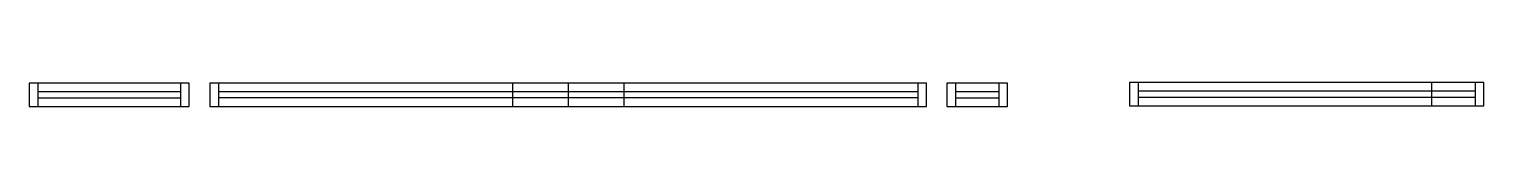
# Model space of a CAD drawing. Header units: metres. Extents: x 3413 to 4586, y 351 to 370.
import ezdxf

# ---------------------------------------------------------------- set-up
doc = ezdxf.new("R2010")
doc.units = ezdxf.units.M
doc.layers.add('Painéis', color=7, linetype='Continuous')
doc.layers.add('SARR_2.2x7', color=7, linetype='Continuous')

msp = doc.modelspace()

# ---------------------------------------------------------------- linework, layer by layer
at = {"layer": 'Painéis', "color": 7, "lineweight": 25}
for p, q in [((3802.5, 369.6), (3802.5, 350.6)), ((3847.5, 369.6), (3847.5, 350.6)), ((3892.5, 369.6), (3892.5, 350.6)), ((4544.3, 351.1), (4544.3, 370.1))]:
    msp.add_line(p, q, dxfattribs=at)
for points in [[(3412.6, 369.6), (3412.6, 350.6), (3541.6, 350.6), (3541.6, 369.6), (3412.6, 369.6)], [(3558.5, 369.6), (3558.5, 350.6), (4136.5, 350.6), (4136.5, 369.6), (3558.5, 369.6)], [(4153, 369.6), (4153, 350.6), (4202, 350.6), (4202, 369.6), (4153, 369.6)], [(4300.3, 370.1), (4300.3, 351.1), (4586.3, 351.1), (4586.3, 370.1), (4300.3, 370.1)]]:
    msp.add_lwpolyline(points, dxfattribs=at)
at = {"layer": 'SARR_2.2x7', "color": 7, "lineweight": 25}
for p, q in [((3419.6, 369.6), (3419.6, 350.6)), ((3534.6, 369.6), (3534.6, 350.6)), ((3565.5, 369.6), (3565.5, 350.6)), ((4129.5, 369.6), (4129.5, 350.6)), ((4160, 369.6), (4160, 350.6)), ((4195, 369.6), (4195, 350.6)), ((4307.3, 370.1), (4307.3, 351.1)), ((4579.3, 370.1), (4579.3, 351.1)), ((3534.6, 362.6), (3419.6, 362.6)), ((3419.6, 357.6), (3534.6, 357.6)), ((3847.5, 362.6), (3565.5, 362.6)), ((3847.5, 357.6), (3565.5, 357.6)), ((4129.5, 362.6), (3847.5, 362.6)), ((4129.5, 357.6), (3847.5, 357.6)), ((4195, 362.6), (4160, 362.6)), ((4160, 357.6), (4195, 357.6)), ((4579.3, 363.1), (4307.3, 363.1)), ((4307.3, 358.1), (4579.3, 358.1))]:
    msp.add_line(p, q, dxfattribs=at)

doc.saveas('drawing.dxf')
